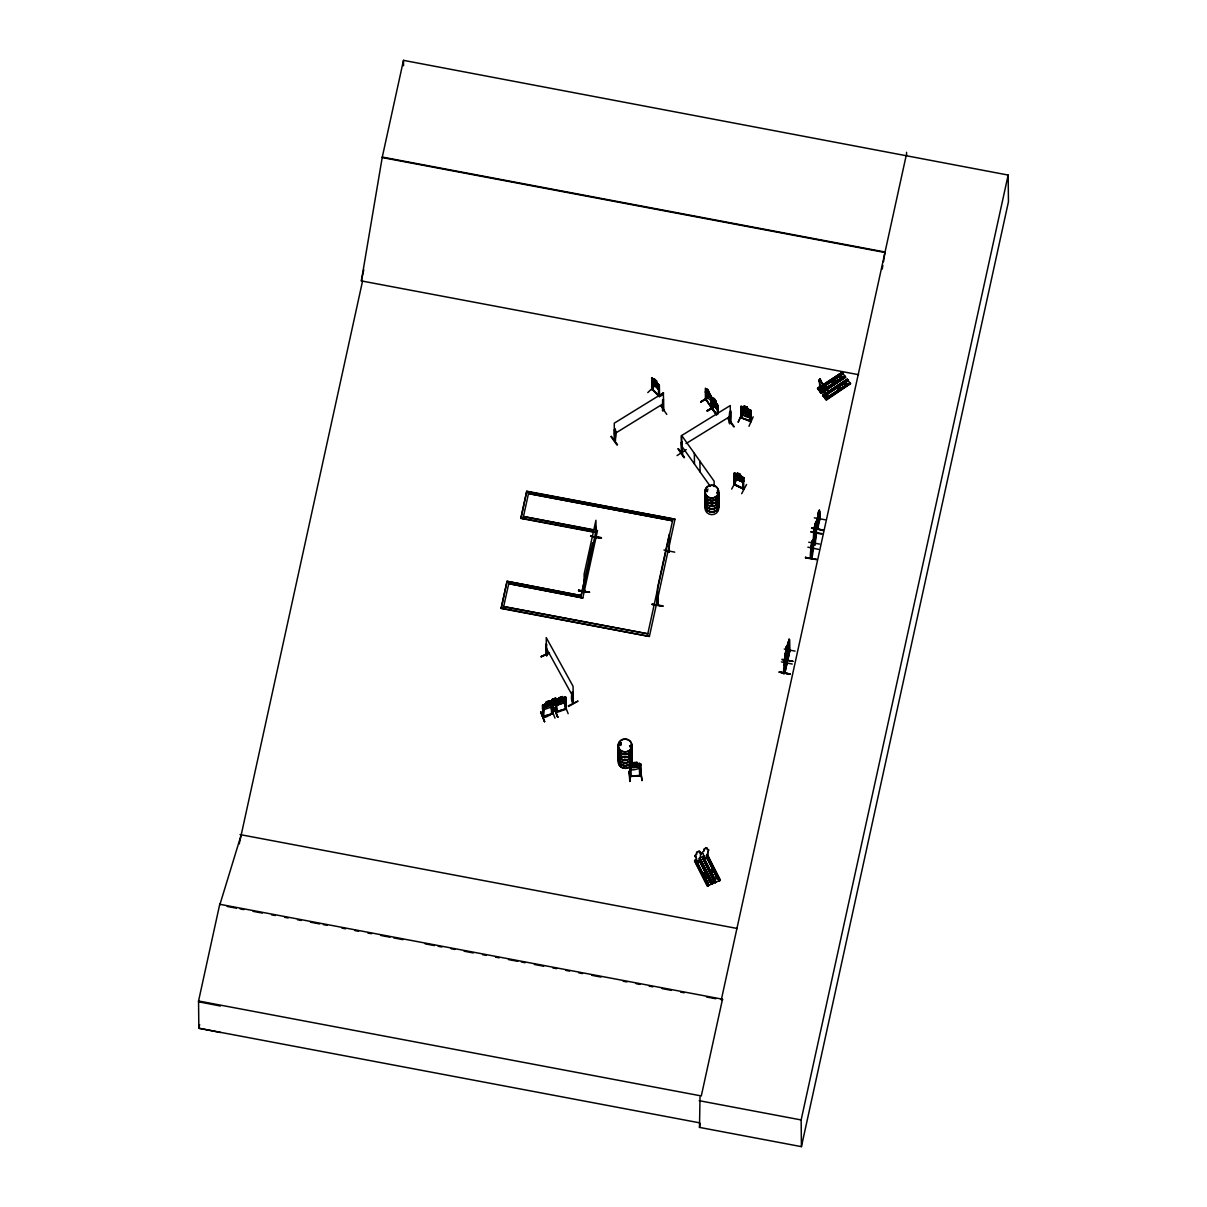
<?xml version="1.0" encoding="UTF-8"?>
<svg xmlns="http://www.w3.org/2000/svg" width="1207" height="1207" viewBox="0 0 1207 1207"><rect width="100%" height="100%" fill="white"/><g stroke="black" fill="none" stroke-linecap="round" stroke-linejoin="round"><path stroke-width="1.5" d="M832.528 380.854L832.739 381.804M657.332 605.054L657.559 603.53M657.951 604.134L657.272 604.616L657.438 593.346L657.77 604.994L657.498 603.666M785.123 672.193L784.927 673.144L787.009 662.839M786.376 664.001L786.873 652.504M787.236 649.547L787.794 648.702L787.749 660.003M788.005 659.128L789.755 651.252M811.496 557.498C811.195 531.668 809.716 577.866 813.458 548.234M817.984 528.213L817.094 520.036L817.23 528.802M618.935 744.674L620.202 743.633M620.036 745.262L619.266 744.342L620.489 743.95M620.624 744.085L620.036 745.232M620.79 745.262L620.941 744.266M631.155 746.303L630.054 746.65L631.065 746.922M630.371 746.424L630.673 746.786M631.11 746.997L631.11 746.288M631.336 755.129L631.05 755.401M705.733 490.525L707.257 491.475M707.649 490.419L707.302 491.581M717.094 493.271L717.124 492.924M717.033 492.562L717.033 492.305M717.848 500.754L717.999 501.418M819.825 379.164L821.967 383.404A3.681 0.754 56.7 0 1 822.42 386.089L822.042 390.661L819.915 387.854L819.432 382.136A3.681 0.754 56.7 0 1 819.84 380.612L820.157 378.892L822.148 383.283A3.681 0.754 56.7 0 1 822.616 385.968L822.223 390.525M786.315 657.559L784.55 665.298L786.511 655.22M789.137 644.794L789.227 642.441L787.492 652.565L787.055 645.126L787.326 660.335L789.453 649.864L789.152 650.905M786.994 651.041L787.1 648.642L784.942 658.449M811.3 550.422L812.567 544.613M811.074 553.123L812.975 543.044M816.038 525.301L813.774 535.078M815.811 527.67L815.917 525.286M819.206 516.008L817.38 523.732L819.417 513.669M578.606 590.796L578.726 590.012M652.082 604.149C685.048 610.093 629.767 601.101 662.93 605.854M790.072 674.17L779.269 671.952L790.087 673.928M792.893 661.421C777.504 657.257 778.937 660.516 792.908 661.164M808.75 542.23L819.568 544.055M812.537 544.629L812.07 545.308L812.507 541.732M822.887 529.888C802.082 527.308 814.831 527.685 822.767 530.612M816.43 559.52L805.537 557.906M786.345 651.388L785.274 655.974L786.542 647.329L786.361 651.358M811.3 550.407L811.919 545.655C814.559 529.964 808.765 554.964 810.802 558.328M614.785 440.238L614.348 429.662L615.163 429.149C617.773 434.52 614.091 441.807 615.495 439.725M662.809 410.546L663.412 399.381L662.583 399.894L662.598 410.636L663.835 410.365L663.337 392.894L614.272 423.174L614.363 440.404L615.223 439.363L615.434 440.223M663.729 410.41L662.598 410.365M681.729 452.881L682.302 452.022M681.759 442.018L682.106 453.772L681.442 442.215L681.653 453.364L682.151 452.384M730.763 422.993C732.558 392.758 726.192 429.36 730.657 422.616M729.963 423.506L730.763 422.616M730.657 423.053L729.843 423.521M697.043 852.323L699.653 851.297L699.804 852.791A3.681 1.207 -26.9 0 1 700.513 854.586L699.969 860.229L696.65 861.692L695.805 856.653A3.681 1.207 -26.9 0 1 696.469 854.254L696.68 852.383M707.317 856.985L707.845 851.342A3.681 1.207 -26.9 0 0 707.136 849.547C708.434 846.771 702.489 848.265 703.817 851.01A3.681 1.207 -26.9 0 0 703.153 853.424L703.983 858.464L707.317 856.985L707.845 851.342M590.706 554.33L590.691 551.599M591.249 549.683L590.811 548.763L589.936 555.024M588.85 558.811L589.107 561.662L589.454 558.932L588.488 559.429M589.393 555.295L589.635 558.102L589.423 557.362M591.415 548.883L591.068 551.569L590.857 550.83M656.608 382.347L659.158 385.305L659.203 396.696L651.735 388.91M652.776 389.801L652.715 384.46M784.625 659.988L784.414 665.148M789.695 639.74L789.589 651.448L789.182 638.925L787.085 648.838M552.761 713.171C538.05 723.038 544.976 712.718 543.738 706.05M553.138 713.488L552.715 701.735L551.539 701.599M553.123 713.156L551.855 713.548M555.808 712.281C559.565 713.322 553.802 705.099 555.748 700.679M566.279 709.007L565.178 709.444L564.982 698.355L565.917 698.023L566.098 709.173L556.201 712.643L555.808 701.569L556.744 701.237L555.944 701.901M566.264 708.615L555.914 711.858M785.636 655.114L785.003 660.651L785.863 649.577M785.003 655.054L787.16 645.277L785.863 650.015M815.132 525.181C814.001 528.002 812.024 545.956 814.604 542.335M817.094 520.036L819.372 510.154L817.727 521.032L818.995 515.253L817.863 519.085L817.833 516.641M817.199 520.051L817.471 518.422M814.831 529.632L814.846 530.824M700.015 1097.027L699.487 1127.398L801.418 1146.65L1008.448 201.765L1008.162 175.06L403.485 60.35L382.287 157.076L361.376 280.778L362.568 281.005L239.227 843.934M814.559 527.927C814.242 583.011 818.331 485.546 815.887 534.218M882.226 269.07L882.845 265.389M883.479 261.723L885.033 252.022L382.287 157.076M785.38 655.869L786.315 646.65L786.33 647.963M578.606 590.751L589.544 592.215L578.696 590.344M589.514 592.32L578.711 590.253M812.07 527.881L822.887 530.084M824.245 396.032L825.06 396.469L825.558 395.262M812.462 541.883L812.311 542.637L812.205 541.038M594.01 536.949L590.661 535.757M583.962 590.691L584.158 573.974L595.926 520.277L596.137 537.341M584.429 579.556L583.856 580.401M595.624 526.69L595.956 537.945M583.871 590.962L584.173 589.68M583.932 591.038L584.565 590.132M584.565 589.967L584.339 591.158L584.022 589.861M595.911 538.352L596.122 536.949M657.815 593.422L657.242 594.266M657.543 604.028L657.317 604.903M674.743 552.157L663.956 550.015M810.908 532.136L821.726 534.113M787.854 660.214L787.462 647.088L788.956 639.499M786.255 652.293C784.641 653.922 780.823 691.807 786.919 663.624M784.399 662.311L784.972 661.466L785.018 672.586M787.447 647.224L788.458 642.35L787.824 647.887L787.809 645.443M787.613 649.622L787.794 648.702M813.895 532.393C815.615 533.011 812.688 557.091 816.49 532.77M784.429 673.023L786.466 662.824M787.251 659.867L787.552 658.826M787.794 660.214L789.876 649.97M792.23 664.046L781.442 661.889M785.078 658.464L784.882 662.598L786.059 653.922L785.108 658.388L785.033 654.963M220.67 1032.513L198.838 1028.243L198.552 1000.995L219.749 904.269L722.495 999.215L722.495 999.999L721.318 999.773L906.231 155.296M363.775 269.825L361.361 280.914L858.569 374.683M199.638 1024.592L198.838 1028.243L699.728 1122.857M593.15 532.046L520.866 518.407L526.75 491.219L675.015 519.221L649.396 636.466L501.131 608.464L507.015 581.276L581.14 595.624L507.015 581.276M501.131 608.464L507.015 581.623M520.866 518.407L526.75 491.219M589.861 555.507L580.718 597.571M590.645 551.886L592.637 542.818M581.11 595.76L584.686 579.435M589.076 559.55L589.982 555.416M584.279 584.656L596.047 530.959M582.815 597.978L508.675 583.645L582.815 597.978L597.525 530.507L595.428 530.114M805.522 557.981L805.642 557.196M785.787 654.103L786.436 648.566M815.268 523.31L814.544 526.614M813.956 530.145L816.007 521.786L815.253 524.773M812.085 541.023L811.481 544.342M818.633 511.662L817.908 514.967M814.484 530.718L815.163 527.64M811.029 547.797L812.07 542.924L811.421 548.461L811.406 546.002M817.456 518.422L818.512 511.647M817.441 520.006L817.682 529.104L819.885 518.648M819.266 520.081L819.402 511.059L819.885 519.04M811.179 550.362L812.432 541.279L812.22 542.35M813.141 541.4L812.96 540.419L813.307 549.321M817.622 520.986L818.874 511.904L818.512 513.111M819.644 520.157L819.779 511.119M810.953 553.108L812.764 545.368M811.526 557L811.3 557.951M817.441 527.715L817.23 528.56M810.893 558.298L813.065 548.34M818.663 549.381L807.89 547.178M722.495 999.215L701.297 1095.941L198.552 1000.995M699.487 1127.398L700.286 1123.717M801.418 1146.65L801.146 1119.945L1008.162 175.06M706.095 874.17L705.673 875.06M711.21 870.202L711.119 871.439M590.555 536.195L601.388 538.126L595.639 537.356M795.081 651.116L784.248 649.034M814.318 517.848L825.105 519.749M820.051 378.923L820.036 380.492A3.681 0.754 56.7 0 0 819.613 382L820.111 387.734M819.161 389.318C818.995 390.208 821.514 389.001 820.534 388.398M824.954 385.923L826.931 387.719L827.082 390.163A3.681 0.754 56.7 0 1 827.534 392.848M825.497 396.137L824.019 396.711L824.004 395.549L825 397.993L824.004 395.549M825.03 396.59L824.532 395.851L824.683 396.65M695.805 856.653L695.911 856.849A3.681 1.207 -26.9 0 1 696.575 854.45C695.172 852.051 700.86 849.2 699.894 852.987A3.681 1.207 -26.9 0 1 700.603 854.782L700.513 854.586M703.817 851.01L704.119 849.336L705.989 848.204M788.458 641.913L788.805 640.691L787.477 649.547M785.983 653.455L784.942 656.517M241.219 834.806L219.749 905.054L219.749 904.269M681.819 452.61L682.408 453.349M682.181 453.485L682.513 452.7M711.798 407.378L711.527 408.102L710.923 407.242M712.326 409.414L711.874 408.192M832.528 380.959L833.026 380.114M837.643 387.719L838.141 386.874M651.735 389.303L652.58 390.133L651.976 378.455L652.384 379.375M658.449 395.956L659.55 396.152L658.781 395.293M815.962 533.283L815.857 521.756M706.035 490.314L706.291 490.042M543.603 705.718L543.844 716.355M553.017 713.563C554.707 684.278 548.747 718.769 553.002 712.764M555.808 711.904L557.076 711.889M556.97 711.919L557.091 712.221M556.97 712.296L556.744 701.237M566.023 708.313L565.117 709.399M565.117 708.6L565.359 709.384M566.143 708.705L556.955 711.602M741.732 409.143L740.736 409.384M740.706 412.734C743.497 418.044 759.278 419.538 741.717 414.529L740.66 409.218L750.724 412.99L749.577 411.994M743.965 408.766L747.329 409.988M750.754 416.521L749.532 417.335M741.837 406.442L740.676 406.563L741.792 406.548M741.747 406.487L750.784 410.229L750.905 421.711L749.954 421.409M740.721 410.078L741.852 411.768M741.596 407.574L740.811 406.895L741.807 418.301L740.872 417.109M741.611 414.303L738.111 422.254L742.124 414.303M747.374 407.287L744.055 405.929L744.146 407.438L742.471 407.242L742.486 412.341L747.329 415.148L749.004 414.71L748.959 409.671L747.269 408.615L747.42 407.181M750.633 421.334L749.758 420.896L750.845 420.866M748.974 426.282L753.183 416.807M546.062 655.039L546.288 644.07L546.907 655.673L546.002 654.828M546.394 654.752L546.575 655.839L546.228 637.583L573.069 686.3L573.295 702.942C573.642 678.334 569.101 702.625 573.265 703.032M595.654 537.085L601.478 537.734L596.047 536.768M657.77 604.994L657.543 587.839L669.312 534.128L669.282 552.323M784.972 672.963L785.063 657.845M811.013 557.483L811.511 543.919M631.17 764.001L629.858 764.619C629.963 764.906 629.269 780.688 631.08 775.558M629.979 776.101L641.008 775.377L631.231 776.388M734.233 484.807L734.082 473.25L734.052 484.324M734.203 473.702L735.138 485.169L734.263 483.916M734.143 473.416L735.108 473.265M734.067 476.886L735.169 478.636L742.682 482.181L743.829 481.291M734.037 473.355L735.169 473.325C736.828 475.256 739.936 471.122 740.51 475.89L742.018 477.067L742.049 479.526L737.417 478.425L735.787 476.614L735.757 474.17L737.371 474.487L737.417 473.069M735.078 478.651L742.743 482.076M731.668 489.091L736.602 479.903M735.199 484.369L735.138 485.169M740.555 475.784L743.799 477.761M742.999 488.865L742.803 478.093L743.874 478.183L742.984 477.776L742.818 488.337M705.371 399.713L706.08 400.528L705.673 388.79L705.899 389.755M705.854 400.015L705.778 398.989L711.436 408.102M711.858 407.906L705.778 399.472L705.718 394.131M611.33 436.27L617.486 444.629M678.274 448.748L684.46 457.227M785.018 661.708L785.757 651.659M615.555 440.193L614.801 440.63M551.72 706.925L552.715 705.144L551.629 706.91L543.769 709.716M564.725 702.323L565.887 700.769M555.718 704.33L556.97 705.16L564.861 702.444L565.842 700.663M814.122 532.378L815.494 523.536L815.283 524.623M785.425 655.763L786.813 649.381L786.315 646.65M589.846 558.238L588.684 560.742M705.748 490.314L707.181 489.861M706.125 490.48L706.472 489.967A6.97 6.503 -0.6 0 0 706.729 498.732A6.97 6.503 -0.6 0 0 716.128 499.336A6.97 6.503 -0.6 0 0 717.607 490.661M540.721 712.13L544.674 721.741L540.811 711.904M557.755 717.064L553.802 707.664M557.725 717.26L553.877 707.619M629.979 775.709L631.125 776.478L630.974 765.359L629.979 765.419L630.25 776.554M631.05 775.995L630.235 776.161M639.906 775.045L640.796 775.875L640.751 774.924M639.77 764.785L640.781 765.087L639.77 764.785C638.337 780.688 642.697 778.093 640.676 763.82L639.469 763.473L640.676 763.82M639.619 768.844C643.331 766.189 632.906 771.65 631.14 769.266L629.888 768.15M552.142 704.103L553.922 702.248L555.778 702.881M705.884 874.728L703.772 874.577M554.647 701.705L556.789 699.517L553.968 701.644L551.041 701.493L553.244 702.202M662.613 410.154L663.518 409.671M662.613 410.546L663.367 410.033M729.541 422.797L730.552 422.254M659.158 385.305L652.429 378.334L654.979 382.589L653.349 382.468L655.507 383.404L657.664 386.798L656.005 383.615L657.559 383.66L655.461 382.77L654.103 378.681L656.683 382.378L656.593 381.035M652.459 383.6L651.78 381.457L652.519 383.615L658.283 389.378M656.668 381.065L654.103 378.681M655.507 385.244L647.782 392.592M652.263 389.137L651.644 378.017L652.565 378.334L651.735 378.108M652.489 389.665L652.006 388.669M652.338 390.042L652.776 389.257M658.69 385.093C659.233 407.815 657.453 389.469 659.369 385.772L659.565 396.53M659.369 385.772L658.403 385.35M659.113 388.91L658.222 389.273M660.817 395.338L663.488 392.969M660.757 395.489L663.488 393.135L661.149 395.836M837.914 387.175L839.997 387.522M695.292 860.636L694.508 860.983L707.272 886.134L712.613 883.449L711.647 884.082M695.277 859.791L708.298 885.697L695.277 859.791L708.011 885.817L694.855 860.757L707.589 885.908L708.931 885.41L696.258 860.214L695.217 860.697M702.942 857.272L703.153 857.091M699.351 860.878L711.27 884.339L712.039 884.007L699.17 858.916M712.568 883.69L699.487 857.936L712.975 883.599L700.135 858.494M703.907 859.112L703.53 859.972L708.509 857.076L703.907 859.656L702.233 856.729L715.253 882.619L715.947 882.211M719.357 880.793L718.587 881.11L719.372 880.763L707.483 857.287M719.553 880.672L719.9 880.446M617.033 445.096L610.923 436.557M678.198 448.974L683.992 457.725M684.339 457.513L678.304 448.717M706.216 490.359L707.257 490.419M707.076 491.128L707.046 489.997M706.004 490.842L707.121 491.204L707.332 490.238M745.745 409.807L748.581 409.369L746.469 410.078L748.642 412.311M749.577 417.23L750.694 416.37M749.562 414.665L750.829 413.76L749.638 414.74L741.762 411.783M750.86 421.243L740.751 417.607L749.909 420.67M557.257 699.472L555.552 699.607L555.612 698.114L555.673 699.532C564.076 696.183 544.629 704.088 550.12 701.478M738.835 476.584L736.255 474.23L738.307 476.659L736.195 477.248L739.001 477.278L741.792 479.843L739.635 477.293L741.702 476.795L738.94 476.765M819.538 389.152L820.383 388.745M818.437 389.589L817.803 387.945L820.277 386.315M842.848 373.521L841.958 372.42L817.561 388.518L821.228 393.316L845.654 377.248L842.199 372.45L817.561 388.518L842.199 372.45M820.534 387.191L818.044 388.82L817.803 387.945M822.42 386.089L841.973 372.45M842.577 373.235L843.074 373.898L818.648 389.936L818.165 389.303L841.053 374.245M818.18 389.333L842.652 373.355M818.376 389.499L842.818 373.401M843.029 373.853L818.648 389.936M819.87 390.072L819.115 388.639L820.096 391.083L818.889 388.79L818.904 389.952M827.217 388.382L827.263 390.042A3.681 0.754 56.7 0 1 827.73 392.728L827.157 397.42L825.045 394.614L824.547 388.895A3.681 0.754 56.7 0 1 824.969 387.372L825.15 387.251A3.681 0.754 56.7 0 0 824.728 388.76L825.226 394.493L827.338 397.284M821.65 390.872L843.014 376.78M845.609 377.218L821.182 393.271L820.126 391.868L844.991 376.403M820.398 392.124L844.779 376.026M820.594 392.486L843.512 377.444M821.016 392.939L845.428 376.886L820.73 392.366M820.805 392.773L845.172 376.629M822.918 394.704C829.315 391.958 821.771 394.719 823.144 395.881M822.676 395.277L847.073 379.179L850.497 383.539L826.327 400.06L822.661 395.247L823.551 396.349L848.144 380.612M822.918 395.398L825.407 393.769L828.319 397.495M827.308 392.335L847.314 379.209L847.933 380.235L823.491 396.258M827.519 392.516L847.359 379.466M824.668 394.885L847.555 379.828M824.819 395.081L847.933 380.16M825.226 395.609L846.665 381.653M848.204 383.66L825.241 398.627L825.709 399.245M849.894 382.71L825.241 398.627L826.131 399.698L850.543 383.645L849.924 382.83M850.316 383.434L825.86 399.442L850.075 383.102M735.199 484.746L734.097 484.399L744.085 488.91L735.138 484.882L735.154 479.466M614.559 429.964L615.163 429.149M660.712 405.643L666.792 414.408M709.822 396.152L700.633 401.871L708.615 397.571M708.6 397.344L700.935 402.082M710.938 407.363L711.119 396.364L711.919 408.328M713.925 399.713C708.539 392.124 722.752 412.99 715.811 402.323M712.386 398.763L712.145 397.797L712.492 409.445L712.703 398.566M711.889 400.769L712.477 403.032L717.154 409.58L717.818 409.098M716.717 404.224L715.706 402.384L716.702 406.699L712.854 401.267L716.747 406.668M717.079 404.239L710.802 396.56M714.755 405.899L707.106 410.878L715.087 406.563M707.121 410.667L714.831 406.186M707.362 411.21L715.087 406.352M717.38 414.469L717.607 405.371L718.225 413.262M712.552 409.143L712.19 407.996M718.15 406.14L717.29 405.567M717.109 409.595L711.858 400.92M729.722 412.839L730.552 412.311M728.093 418.21L734.218 426.72M686.225 449.623L677.067 455.582M682.393 452.912L681.563 453.364L681.201 435.818L730.28 405.537L730.295 422.676M614.393 433.856L663.458 403.576M705.507 391.837C706.125 394.629 708.901 400.799 711.421 400.166L711.391 396.65L705.401 388.216L705.431 399.819M707.393 390.555L707.377 389.242L707.393 396.032L705.944 393.995M705.341 391.807L706.02 394.01M710.576 395.247L707.287 389.303M712.432 403.002L717.214 409.535M717.139 404.209L717.803 405.703M686.059 443.557L730.386 416.219M559.173 697.842L559.188 699.155L557.453 700.09L557.468 702.534L559.188 703.002L564.031 700.241L564.001 697.797L562.296 697.948L562.281 696.635M550.694 701.72L552.384 700.709L552.368 699.396M699.592 858.72L699.879 857.77M704.088 873.325L705.989 873.702M711.421 870.081L713.322 870.473M713.005 871.71L711.285 871.59M712.296 883.901L699.487 857.936M715.63 882.453L702.61 856.548M706.834 854.692L720.323 880.356L707.211 854.526L719.628 880.672L707.664 857.211M542.863 716.249L552.248 713.91M551.886 713.065L552.897 712.794M814.152 542.184L814.574 526.192M544.538 721.771L540.736 711.949M741.053 417.184L741.566 418.316M750.754 421.696L740.872 417.607M833.026 380.22L834.248 380.114M839.559 388.729L837.703 388.201M546.756 644.885L545.956 644.236M549.185 652.655L541.008 656.608L549.487 653.123M541.219 656.97L549.441 652.927M572.842 702.655L573.265 703.425M568.271 705.869L578.032 701.071L568.512 706.502M706.94 491.37L705.959 490.661M705.673 494.025A6.865 6.397 -0.6 0 0 712.221 503.259A6.865 6.397 -0.6 0 0 717.546 493.346L717.667 493.15M619.01 744.628L620.549 745.338M727.715 418.422L733.781 426.81M696.545 861.496L699.879 860.033M703.892 858.268L707.211 856.804M717.803 876.086L712.809 878.153M706.336 883.237L711.315 881.035M718.663 877.791L713.669 879.858M545.881 702.218L549.26 701.026L549.215 702.534L550.86 702.278L550.89 704.722L546.047 707.483L544.342 707.015L544.312 704.571C547.118 703.696 544.825 700.92 549.2 701.222M559.052 697.842L562.447 696.65L559.052 697.842L559.067 699.155M551.629 701.644L542.501 705.175L542.592 708.811L543.844 709.641M565.977 708.69L565.811 697.148L555.688 700.799L559.188 699.155M562.402 696.545L562.462 697.963L564.725 697.058M551.991 703.168L552.912 702.836M566.053 698.355L564.982 698.355M556.895 705.235L564.861 702.444M564.348 703.802L568.135 713.654M551.991 713.609L542.803 717.109L542.622 705.16M543.044 717.079L553.032 713.518L552.746 712.733M555.009 718.135L551.131 708.283M552.263 699.381L555.612 698.114L552.263 699.381L552.278 700.694M552.338 700.603L550.075 701.448M552.414 703.59L555.582 702.504L555.552 700.06L552.384 701.146L552.64 705.28M552.429 704.647L555.597 703.56M551.644 706.11L556.427 704.466M551.69 706.216L558.072 704.028M744.055 410.682L745.805 410.108M704.36 873.159L705.808 873.461M705.401 875.12L704.179 875.015M786.768 664.212L786.496 652.444M711.27 884.339L699.472 860.832M748.974 412.13L747.314 412.553L742.501 409.701M630.341 781.185L629.073 771.167L629.798 781.412M834.158 382.106L833.222 382.076M838.427 386.843L839.363 386.874M839.272 388.865L838.337 388.835M825.271 385.652L824.969 387.372M706.367 489.816L706.638 489.755A6.865 6.397 -0.6 0 0 706.804 498.34A6.865 6.397 -0.6 0 0 716.053 498.929A6.865 6.397 -0.6 0 0 717.516 490.389M717.486 501.735L717.622 501.614A6.865 6.397 -0.6 0 1 712.311 511.662A6.865 6.397 -0.6 0 1 705.763 502.429M620.307 745.443L619.553 745.398M706.291 847.902L707.166 848.159M682.106 453.379L681.382 452.595M631.125 764.076L639.529 763.533L636.949 763.744L636.934 762.326M631.17 764.122L633.584 763.956L633.554 762.537L637.055 762.386L637.07 763.699M630.009 765.766L630.974 765.359M640.63 770.458L641.973 780.673L640.781 770.413M640.902 775.769L630.235 776.493M652.157 388.684L659.58 396.484L651.84 389.107M652.097 389.137L651.976 378.455M715.374 882.558L714.589 882.89L702.233 857.423L714.936 882.664L719.96 880.356M564.71 697.224L565.857 697.254M551.584 701.705L552.595 701.795M557.936 698.627L559.067 698.838L557.89 698.687M681.804 452.233L682.513 453.032M742.456 409.882L744.146 410.063M636.949 763.639L638.759 763.956L638.775 766.415L633.615 767.788L631.804 766.852L631.774 764.408L633.569 763.85L633.449 762.613M811.013 531.593L821.831 533.569M595.911 537.96L595.473 531.035M382.302 157.574L885.033 252.519M815.163 529.994L815.147 523.28M814.076 530.054L813.669 531.714M526.75 491.551L675.015 519.221M593.572 529.767L523.385 516.505L593.572 530.099M520.866 518.059L594.991 532.061M501.131 608.132L649.396 636.466M240.042 834.58L737.236 928.485M227.157 906.442L236.406 908.192M240.118 908.886L243.814 909.595M253.063 911.345L262.326 913.08M271.575 914.831L275.287 915.54M284.535 917.275L288.232 917.984M297.495 919.734L301.192 920.428M310.44 922.178L319.704 923.928M323.401 924.622L327.097 925.316M341.913 928.123L345.609 928.817M354.858 930.567L358.57 931.261M367.818 933.011L371.515 933.705M380.778 935.455L390.027 937.205M393.723 937.899L402.987 939.649M425.196 943.844L434.445 945.594M438.141 946.288L441.853 946.997M451.101 948.747L454.798 949.441M464.061 951.191L473.31 952.942M482.559 954.677L486.27 955.386M495.519 957.136L499.215 957.83M508.479 959.58L517.728 961.33M521.424 962.024L525.136 962.718M534.384 964.468L543.648 966.219M552.897 967.969L556.593 968.663M565.857 970.413L569.553 971.107M578.802 972.857L582.513 973.566M591.762 975.301L601.011 977.051M623.219 981.246L626.931 981.955M636.18 983.69L639.876 984.399M649.14 986.149L652.836 986.843M662.085 988.593L671.348 990.343M680.597 992.094L684.294 992.788M706.502 996.982L715.766 998.732M699.2 1100.693L801.146 1119.945M198.567 1001.765L220.398 1006.034M743.678 488.805L743.693 477.716M743.663 489.242L734.158 484.701M833.946 379.918L834.731 380.492M620.142 743.799L621.002 744.297M744.146 410.501L747.284 411.647M744.131 406.125L747.254 407.302M749.909 410.305L750.829 410.652L749.758 410.636L749.939 421.469M744.176 410.32L747.299 411.496M737.251 473.069L740.495 474.577M735.108 473.431L742.546 476.886M735.319 484.565L743.904 488.775M711.315 407L711.119 396.364M825.452 396.168L825 396.439M745.851 412.462L748.476 412.236L746.364 412.975L748.612 415.344L745.685 413.005L742.788 413.216L744.96 412.447L742.803 410.214L745.594 412.356M747.284 411.21L748.974 412.251M746.545 484.49L741.671 493.708M555.793 704.179L556.94 705.054M542.592 708.811L543.799 709.535M816.505 533.162L816.37 522.586M825.256 385.863L826.916 388.201M681.91 452.233L682.528 453.515M681.925 452.625L681.699 435.531L714.122 481.201L714.182 486.542M715.706 407.679C717.758 406.789 714.363 395.293 713.82 399.789L712.824 398.808L716.596 403.772L715.344 403.515L716.641 406.729M630.009 768.029L631.14 769.372M745.081 409.55L742.939 407.302L745.715 409.535M819.281 519.976L819.508 518.572L817.29 528.5M813.458 548.627L813.337 540.495M833.388 378.379L836.557 382.438M841.686 389.333L838.503 385.139M821.348 388.398L823.204 390.736M825.211 397.857L824.23 395.398M656.517 382.423L657.785 386.542L653.002 381.789L652.972 379.33L654.209 380.13L654.194 378.606M714.167 399.577L715.344 401.282M713.835 400.211L715.721 402.821L713.82 400.226L713.85 402.67L715.706 405.296L713.865 402.67M706.397 400.045L711.164 406.684M712.839 409.098L716.686 414.363M716.702 414.635L712.251 408.479L711.934 397.359M716.37 414.559L712.794 408.735M716.37 414.846L711.949 408.796M707.347 389.439L709.218 392.064L710.259 397.676L707.408 394.704L706.367 389.786L707.362 390.766L705.929 388.714M707.362 391.204L709.233 393.814L709.248 396.273L707.393 393.648M716.4 406.548L713.201 402.082L714.499 402.338L713.201 399.11L713.79 399.849M681.804 446.213L710.184 486.18M572.676 691.973L573.129 692.788L572.329 692.124M546.333 648.265L573.174 696.982M720.217 880.401L707.604 855.19L706.819 855.537L707.211 854.526M706.246 855.627L719.025 880.838M706.819 857.589L717.863 879.39L706.698 857.634M704.058 855.567L703.968 856.517M704.45 858.66L715.464 880.476M703.213 856.985L716.007 882.196M699.291 858.856L712.221 883.916M699.743 860.546L711.692 884.067M696.726 858.811L696.62 859.761M695.866 860.229L708.66 885.44M710.651 395.187L711.466 408.011M553.922 707.438L557.815 717.26M906.548 152.323L906.593 155.854M843.889 387.749L840.706 383.69M838.774 380.99L835.591 376.931M820.081 389.921L820.096 391.083M819.266 510.123L819.402 519.161M817.939 514.559L817.441 528.108M812.824 539.499L812.824 549.457M786.361 651.674L786.391 664.137M750.679 410.199L750.648 421.726M747.224 409.988L747.239 411.3M746.695 407.302L744.689 406.548M743.633 477.821L743.678 481.321M741.792 412.583L741.807 418.301M740.721 406.457L740.842 418.044M729.511 412.538L729.737 423.582M717.833 405.552L717.909 413.458M717.607 405.371L717.697 414.273M715.796 401.011L715.751 402.459M716.505 873.536L711.511 875.603M714.966 882.408L702.233 856.729M708.886 391.822L707.679 390.133M706.276 394.9L706.397 400.332M710.455 879.33L705.461 881.397M709.158 876.78L704.179 878.832M699.924 461.21L700.045 471.892M694.357 453.364L694.463 464.046M672.918 519.146L647.299 636.074M656.095 380.914L654.601 379.436M561.723 697.043L559.686 697.767M551.855 702.836L551.991 713.88M548.597 701.523L546.56 702.248M528.847 491.943L522.963 518.799M509.113 582.015L503.228 608.539M403.485 60.35L403.545 65.751M630.808 744.749A6.865 6.397 -0.6 0 1 626.373 754.556A6.865 6.397 -0.6 0 1 618.346 747.012M618.935 745.428A6.865 6.397 -0.6 0 1 621.288 742.939M631.683 745.881A6.97 6.503 -0.6 0 1 627.851 753.907A6.97 6.503 -0.6 0 1 618.935 751.056A6.97 6.503 -0.6 0 1 621.228 742.531A6.865 6.397 -0.6 0 0 618.935 744.93M631.578 745.745A6.865 6.397 -0.6 0 1 625.482 754.164A6.865 6.397 -0.6 0 1 618.346 746.514M618.859 748.008A6.97 6.503 -0.6 0 0 624.607 757.377A6.97 6.503 -0.6 0 0 631.714 748.838A6.97 6.503 -0.6 0 1 624.607 757.528A6.865 6.397 -0.6 0 1 618.376 749.954M629.722 746.032A6.97 6.503 -0.6 0 1 630.914 747.314A6.97 6.503 -0.6 0 0 629.722 746.182M618.859 748.159A6.97 6.503 -0.6 0 0 624.607 757.528A6.865 6.397 -0.6 0 0 631.955 750.829M631.608 748.702A6.865 6.397 -0.6 0 1 625.513 757.106A6.865 6.397 -0.6 0 1 618.376 749.456M629.647 745.941A6.865 6.397 -0.6 0 1 630.823 747.193M631.668 751.554A6.895 6.427 -0.6 0 1 625.543 760.003A6.895 6.427 -0.6 0 1 618.376 752.308M631.668 751.765A6.895 6.427 -0.6 0 1 625.543 760.214A6.895 6.427 -0.6 0 1 618.376 752.534M632.015 755.793A6.865 6.397 -0.6 0 1 624.668 762.568A6.865 6.397 -0.6 0 1 618.437 754.918M631.804 757.242A6.97 6.503 -0.6 0 1 625.603 765.781A6.97 6.503 -0.6 0 1 618.361 758.162M618.361 758.011A6.97 6.503 -0.6 0 0 625.603 765.781A6.97 6.503 -0.6 0 0 631.804 757.393M632.015 756.276A6.865 6.397 -0.6 0 1 624.683 763.05A6.865 6.397 -0.6 0 1 618.437 755.401M631.699 757.091A6.865 6.397 -0.6 0 1 625.603 765.51A6.865 6.397 -0.6 0 1 618.467 757.86M631.699 757.589A6.865 6.397 -0.6 0 1 625.603 766.007A6.865 6.397 -0.6 0 1 618.467 758.358M631.774 754.435A6.97 6.503 -0.6 0 1 625.588 762.99A6.97 6.503 -0.6 0 1 618.331 755.22M631.985 753.56A6.865 6.397 -0.6 0 1 624.653 760.35A6.865 6.397 -0.6 0 1 618.406 752.685M717.516 490.887A6.865 6.397 -0.6 0 1 715.57 499.758A6.865 6.397 -0.6 0 1 706.065 497.963A6.865 6.397 -0.6 0 1 707.996 489.091M717.546 493.829A6.865 6.397 -0.6 0 1 712.236 503.757A6.865 6.397 -0.6 0 1 705.673 494.523M705.673 496.982A6.895 6.427 -0.6 0 0 712.266 506.246A6.895 6.427 -0.6 0 0 717.592 496.288A6.895 6.427 -0.6 0 1 712.266 506.367A6.895 6.427 -0.6 0 1 705.688 497.103M717.607 490.51A6.97 6.503 -0.6 0 1 716.128 499.185A6.97 6.503 -0.6 0 1 706.729 498.582A6.97 6.503 -0.6 0 1 706.563 489.801M705.582 494.146A6.97 6.503 -0.6 0 0 712.236 503.53A6.97 6.503 -0.6 0 0 717.637 493.452A6.97 6.503 -0.6 0 1 712.236 503.681A6.97 6.503 -0.6 0 1 705.582 494.297M717.637 502.233A6.865 6.397 -0.6 0 1 712.326 512.16A6.865 6.397 -0.6 0 1 705.763 502.927M718.376 500.302A6.865 6.397 -0.6 0 1 711.391 508.705A6.865 6.397 -0.6 0 1 705.733 499.487M717.727 501.856A6.97 6.503 -0.6 0 1 712.326 511.934A6.97 6.503 -0.6 0 1 705.657 502.55M717.727 502.006A6.97 6.503 -0.6 0 1 712.326 512.085A6.97 6.503 -0.6 0 1 705.673 502.7M718.391 500.784A6.865 6.397 -0.6 0 1 711.391 509.203A6.865 6.397 -0.6 0 1 705.733 499.97M705.627 499.758A6.97 6.503 -0.6 0 0 711.376 509.128A6.97 6.503 -0.6 0 0 718.497 500.588A6.97 6.503 -0.6 0 1 711.376 508.977A6.97 6.503 -0.6 0 1 705.627 499.607M718.467 506.201A6.895 6.427 -0.6 0 1 711.451 514.65A6.895 6.427 -0.6 0 1 705.763 505.386M787.703 646.696L787.718 649.834L788.88 641.158L787.703 646.696M779.254 672.163L790.087 674.125L779.254 672.163M805.642 557.438L816.46 559.46L805.627 557.528M669.01 540.555L669.191 541.536L669.01 540.555M669.04 550.935L669.297 552.218L669.01 550.83M544.81 704.556L546.967 705.31L544.749 707.649L547.646 705.356L550.603 705.597L548.37 704.813L550.513 702.595L547.706 704.752L544.81 704.556M557.936 700.075L560.108 700.829L557.875 703.168L560.787 700.875L563.744 701.116L561.511 700.332L563.654 698.114L560.833 700.271L557.936 700.075M632.257 764.514L634.55 765.887L632.181 767.592L635.274 766.113L638.458 767.139L636.044 765.781L638.292 764.137L635.335 765.525L632.257 764.514M629.556 771.107L630.205 781.397L629.526 771.122M682.106 441.792L681.487 442.592L682.106 441.792M713.835 398.265L715.826 401.086L713.729 398.325M696.575 862.341L696.183 863.216L701.161 860.319L696.575 862.341M706.729 871.816L701.735 874.155L706.729 871.952M714.061 868.587L709.082 870.926L714.061 868.723M708.026 874.366L703.032 876.704L708.026 874.366M715.359 871.137L710.38 873.476L715.359 871.137M549.17 702.866L546.002 703.968L546.032 706.427L549.2 705.31L549.17 702.866M562.311 698.385L559.143 699.487L559.173 701.946L562.326 700.829L562.311 698.385M554.979 698.717L552.942 699.849L554.979 698.717M636.33 762.583L634.173 763.156L636.33 762.583M636.949 764.076L633.584 764.287L633.6 766.747L636.979 766.52L636.949 764.076M672.48 520.775L528.41 493.572L672.48 520.775M647.721 633.781L503.651 606.578L647.721 633.781M746.711 409.897L744.689 409.173L746.711 409.897M747.314 414.092L744.176 412.945L744.146 407.875L747.269 409.052L747.314 414.092M739.846 474.532L737.899 473.642L739.846 474.532M740.404 476.327L737.386 474.924L737.402 477.368L740.419 478.772L740.404 476.327M656.517 382.86L654.209 380.567L654.239 383.011L656.548 385.305L656.517 382.86M842.893 378.274L839.725 374.079L842.893 378.274M848.008 385.033L844.84 380.839L848.023 385.169M841.249 379.36L838.065 375.166L841.249 379.496M846.363 386.119L843.18 381.925L846.363 386.119M834.082 384.067L830.914 379.873L834.082 384.067M839.197 390.827L836.029 386.632L839.197 390.827M620.473 750.226A6.895 6.427 -0.6 0 0 631.789 746.68A6.895 6.427 -0.6 0 0 622.857 739.318A6.895 6.427 -0.6 0 0 620.473 750.226M620.489 750.362A6.865 6.397 -0.6 0 0 631.774 746.831A6.865 6.397 -0.6 0 0 622.872 739.499A6.865 6.397 -0.6 0 0 620.489 750.362M631.382 764.861A6.895 6.427 -0.6 0 0 631.759 759.957A6.895 6.427 -0.6 0 1 631.382 764.951M618.467 760.727A6.895 6.427 -0.6 0 0 630.371 766.249A6.895 6.427 -0.6 0 1 618.467 760.817M707.181 496.364A6.895 6.427 -0.6 0 0 718.512 492.833A6.895 6.427 -0.6 0 0 709.58 485.47A6.895 6.427 -0.6 0 0 707.181 496.364M707.211 496.499A6.865 6.397 -0.6 0 0 718.482 492.984A6.865 6.397 -0.6 0 0 709.58 485.652A6.865 6.397 -0.6 0 0 707.211 496.499"/></g></svg>
